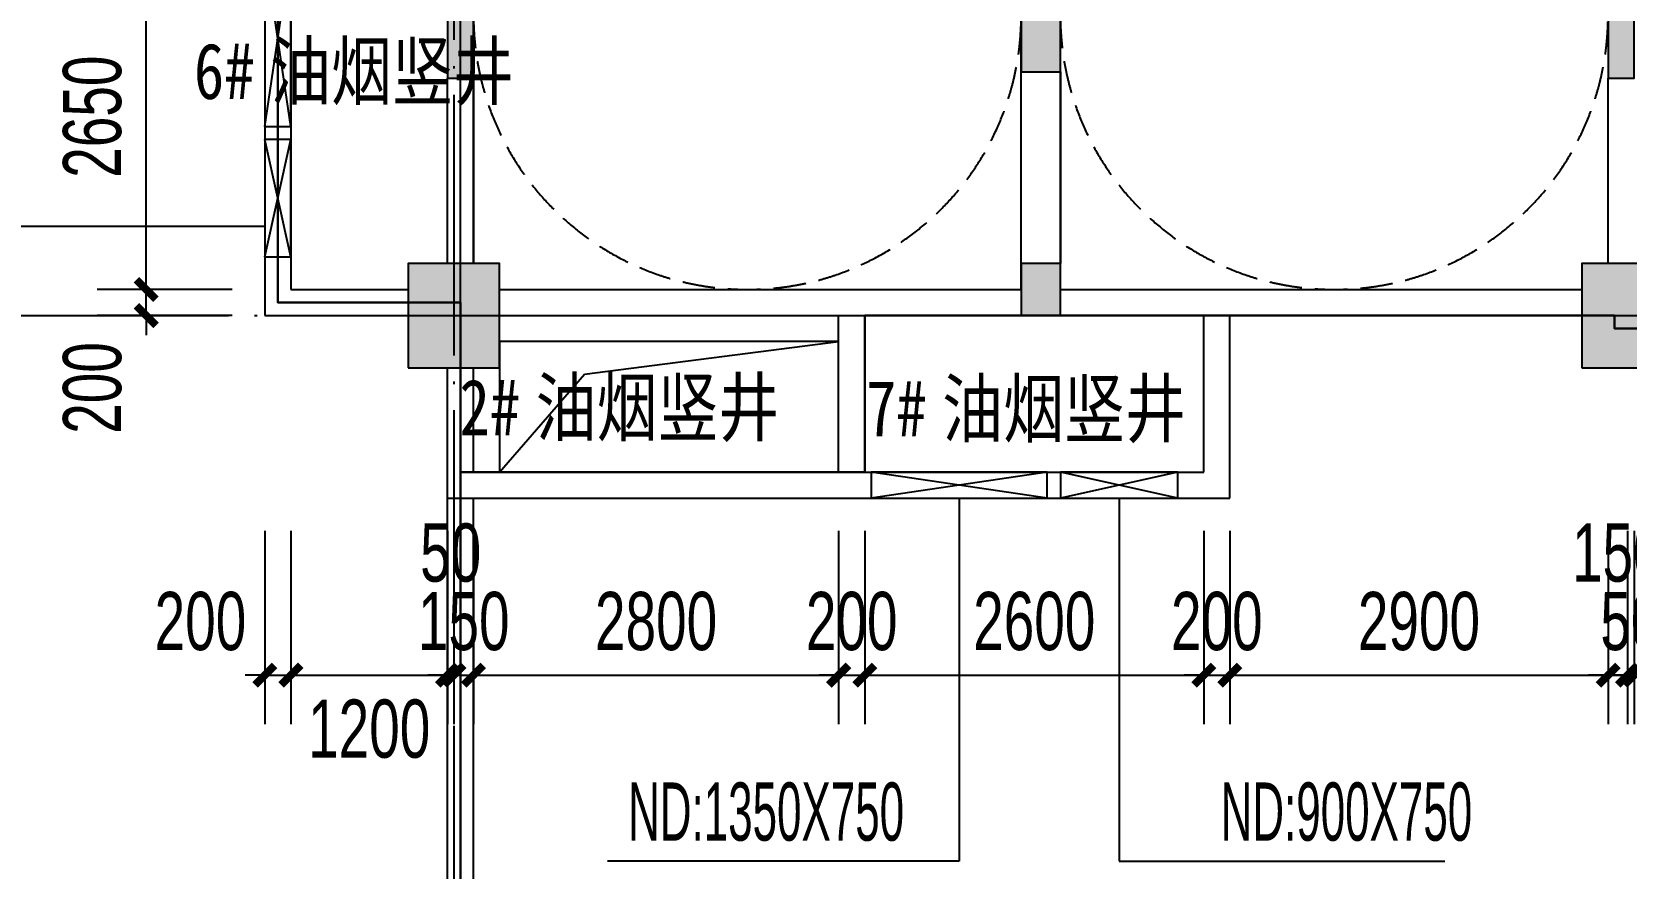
# Model space of a CAD drawing. Extents: x -409435 to 356702, y -107829 to 330904.
# Drawn here: x 20163 to 32389, y 92564 to 98975 of the extents above; entities that cross this region are included whole.
import ezdxf
from ezdxf.xclip import XClip

# ---------------------------------------------------------------- set-up
doc = ezdxf.new("R2010")
doc.units = 0
doc.header["$LTSCALE"] = 1000
doc.header["$MEASUREMENT"] = 0
doc.header["$XCLIPFRAME"] = 0
doc.linetypes.add('104-14# 核心筒$0$DASH', pattern=[0.35, 0.25, -0.1])
doc.linetypes.add('104-14# 核心筒$0$DOTE', pattern=[2.42, 2, -0.2, 0.02, -0.2])
for name, color, linetype in [('01-标注_尺寸', 124, 'Continuous'), ('104-14# 核心筒$0$01-标注_符号', 200, 'Continuous'), ('104-14# 核心筒$0$A-E_电梯', 171, 'Continuous'), ('104-14# 核心筒$0$A_AXIS-轴线', 36, '104-14# 核心筒$0$DOTE'), ('104-14# 核心筒$0$A_STR-砌块墙', 121, 'Continuous'), ('104-14# 核心筒$0$A_STR-砼柱', 51, 'Continuous'), ('PUB_HATCH', 8, 'Continuous'), ('X-104 14#平面$0$02-TEXT_标注', 130, 'Continuous'), ('X-104 14#平面$0$05-填充_天正', 26, 'Continuous'), ('X-104 14#平面$0$A-TECH_暖通', 6, 'Continuous'), ('X-104 14#平面$0$A_STR-砌块墙', 121, 'Continuous'), ('X-104 14#平面$0$DUCT-新风管立管', 3, 'Continuous'), ('X-104 14#平面$0$DUCT-新风管端线', 2, 'Continuous'), ('建-标注-文本', 254, 'Continuous'), ('建-标注-索引', 75, 'Continuous')]:
    doc.layers.add(name, color=color, linetype=linetype)
doc.layers.add('104-14# 核心筒$0$04-不打印_辅助线', color=165, linetype='Continuous', plot=False)
doc.layers.add('X-104 14#平面$0$000套内', color=226, linetype='Continuous', lineweight=30, plot=False)
doc.styles.add('_TCH_DIM', font='ros.shx', dxfattribs={"width": 0.8, "height": 2, "bigfont": 'jd.shx'})
doc.styles.add('_TCH_DIM_T3', font='ros.shx', dxfattribs={"width": 0.705882, "bigfont": 'jd.shx'})
doc.styles.add('X-104 14#平面$0$Standard', font='STXIHEI_0.TTF', dxfattribs={"width": 0.8})
doc.dimstyles.new('_TCH_ARCH&&150', dxfattribs={"dimtxt": 446.25, "dimasz": 150, "dimexe": 375, "dimexo": 450, "dimgap": 189.375, "dimtad": 1, "dimdec": 0, "dimzin": 0, "dimdsep": 46, "dimtxsty": '_TCH_DIM_T3', "dimblk": 'ARCHTICK', "dimcen": 0.09, "dimclrt": 7, "dimazin": 2, "dimtfac": 1, "dimtdec": 0, "dimtix": 1, "dimtmove": 2, "dimatfit": 3, "dimfxl": 0, "dimtolj": 1, "dimtzin": 0, "dimarcsym": 0})

# ---------------------------------------------------------------- blocks, each defined once
blk = doc.blocks.new('_FZH')
blk.add_lwpolyline([(-0.5, -0.5), (0.5, -0.5), (0.5, 0.5), (-0.5, 0.5)], close=True)
at = {"layer": 'PUB_HATCH'}
blk.add_solid([(-0.5, -0.5), (0.5, -0.5), (-0.5, 0.5), (0.5, 0.5)], dxfattribs=at)
blk = doc.blocks.new('104-14# 核心筒')
at = {"layer": '104-14# 核心筒$0$01-标注_符号'}
for points in [[(24575, 103160, 0, 0, 0), (24575, 98050, 0, 0, 0), (26725, 98050, 0, 0, 0), (26725, 101170, 120, 0, 0), (26725, 101620, 0, 0, 0)], [(29075, 103160, 0, 0, 0), (29075, 98050, 0, 0, 0), (31225, 98050, 0, 0, 0), (31225, 101170, 120, 0, 0), (31225, 101620, 0, 0, 0)]]:
    blk.add_lwpolyline(points, format="xyseb", dxfattribs=at)
at = {"layer": '104-14# 核心筒$0$04-不打印_辅助线', "linetype": '104-14# 核心筒$0$DASH'}
for centre in [(25650, 99100), (30150, 99100)]:
    blk.add_arc(centre, 2100, 180, 0, dxfattribs=at)
at = {"layer": '104-14# 核心筒$0$A-E_电梯'}
for p, q in [((23550, 99100), (23550, 97200)), ((27750, 97000), (27750, 99100)), ((28050, 98670), (28050, 97200)), ((32250, 97200), (32250, 98620)), ((23750, 97000), (27750, 97000)), ((28050, 97000), (32050, 97000))]:
    blk.add_line(p, q, dxfattribs=at)
at = {"layer": '104-14# 核心筒$0$A_AXIS-轴线'}
for p, q in [((23400, 139633.6), (23400, 80554.9)), ((-9370.1, 96800), (120259.9, 96800))]:
    blk.add_line(p, q, dxfattribs=at)
at = {"layer": '104-14# 核心筒$0$A_STR-砌块墙'}
for p, q in [((27750, 97200), (27750, 98670)), ((28050, 97200), (28050, 98670)), ((23350, 97200), (23350, 98620)), ((23550, 97200), (23550, 98620)), ((32250, 97950), (32250, 98620)), ((32250, 97200), (32250, 97950)), ((23750, 97000), (27750, 97000)), ((28050, 97000), (32050, 97000)), ((23750, 96800), (27750, 96800)), ((28050, 96800), (32050, 96800))]:
    blk.add_line(p, q, dxfattribs=at)
at = {"layer": '104-14# 核心筒$0$A_STR-砼柱'}
for p, xscale, yscale, zscale in [((23450, 98845), 200, 450, 450), ((27900, 98870), 300, 400, 400), ((32350, 98845), 200, 450, 450), ((23400, 96800), 700, 800, 800), ((27900, 97000), 300, 400, 400), ((32400, 96800), 700, 800, 800)]:
    blk.add_blockref('_FZH', p, dxfattribs=dict(at, xscale=xscale, yscale=yscale, zscale=zscale))
blk = doc.blocks.new('*U422')
blk.add_lwpolyline([(200, 0), (200, 900), (0, 900), (0, 0), (200, 0), (0, 900), (0, 0), (200, 900)])
blk = doc.blocks.new('*U432')
blk.add_lwpolyline([(200, 0), (200, 1350), (0, 1350), (0, 0), (200, 0), (0, 1350), (0, 0), (200, 1350)])
blk = doc.blocks.new('X-104 14#平面$0$sdfjladfiididid')
at = {"layer": 'X-104 14#平面$0$A-TECH_暖通'}
for name, p in [('*U432', (21950, 98250)), ('*U422', (21950, 97250))]:
    blk.add_blockref(name, p, dxfattribs=at)
at = {"layer": 'X-104 14#平面$0$A-TECH_暖通', "rotation": 90}
for name, p in [('*U432', (27950, 95400)), ('*U422', (28950, 95400))]:
    blk.add_blockref(name, p, dxfattribs=at)
blk = doc.blocks.new('X-104 14#平面')
at = {"layer": 'X-104 14#平面$0$000套内'}
for points in [[(23450, 85694.7), (-5822.8, 84416.6), (-2618.1, 99493.5), (5804.2, 97703.3), (8513.6, 110450), (23450, 110450), (23450, 102650), (22050, 102650), (22050, 96900), (23450, 96900)], [(23450, 85694.7), (23450, 95600), (26550, 95600), (26550, 96800), (32300, 96800), (32300, 96700), (41500, 96700), (41500, 105700), (36000, 105700), (36000, 110450), (50400, 110450), (50400, 96800), (59400, 96800), (59400, 85343.1), (40022.3, 84342.9), (40355.1, 86432.8), (23450, 85694.7)]]:
    blk.add_lwpolyline(points, close=True, dxfattribs=at)
at = {"layer": 'X-104 14#平面$0$05-填充_天正'}
blk.add_lwpolyline([(20640.3, 85572), (23450, 85694.7), (23450, 105800), (19757.1, 105800)], dxfattribs=at)
at = {"layer": 'X-104 14#平面$0$A_STR-砌块墙'}
for p, q in [((21950, 99750), (21950, 96800)), ((22150, 99650), (22150, 97000)), ((22150, 97000), (23050, 97000)), ((23050, 97000), (23050, 96800)), ((21950, 96800), (23050, 96800)), ((26350, 95600), (26350, 96800)), ((26350, 96800), (26550, 96800)), ((26550, 95600), (26550, 96800)), ((29150, 95600), (29150, 96800)), ((29150, 96800), (29350, 96800)), ((29350, 95400), (29350, 96800)), ((23350, 95400), (23350, 96400)), ((23350, 96400), (23550, 96400)), ((23550, 95600), (23550, 96400)), ((23550, 95600), (26350, 95600)), ((26550, 95600), (29150, 95600)), ((23350, 95400), (26450, 95400)), ((23350, 86040.6), (23350, 95400)), ((23350, 95400), (23550, 95400)), ((23550, 86049.4), (23550, 95400)), ((26450, 95400), (29350, 95400))]:
    blk.add_line(p, q, dxfattribs=at)
at = {"layer": 'X-104 14#平面$0$DUCT-新风管立管'}
for p, q in [((26350, 96600), (23750, 96600)), ((23750, 96600), (23750, 95600)), ((26350, 95600), (26350, 96600)), ((23750, 95600), (26350, 95600))]:
    blk.add_line(p, q, dxfattribs=at)
at = {"layer": 'X-104 14#平面$0$DUCT-新风管端线'}
for p, q in [((24400, 96350), (26350, 96600)), ((23750, 95600), (24400, 96350))]:
    blk.add_line(p, q, dxfattribs=at)
ref = blk.add_blockref('104-14# 核心筒', (0, 0))
XClip(ref).set_block_clipping_path([(-38664.3623821461, -25500), (139216.5485069363, 330900)])
blk.add_blockref('X-104 14#平面$0$sdfjladfiididid', (0, 0))
at = {"layer": 'X-104 14#平面$0$02-TEXT_标注', "style": 'X-104 14#平面$0$Standard', "width": 0.8}
for s, p in [('油烟竖井', (21990, 98461)), ('6#', (21405.8, 98461)), ('油烟竖井', (24026.2, 95882.8)), ('油烟竖井', (27143.6, 95873.7)), ('2#', (23442.1, 95882.8)), ('7#', (26559.5, 95873.7))]:
    blk.add_text(s, height=428.14, dxfattribs=at).set_placement(p)
blk = doc.blocks.new('sjdfadsfiididdi')
at = {"layer": '建-标注-索引'}
for p, q in [((20892, 97483), (17046, 97483)), ((21950, 97483), (20892, 97483)), ((27275, 95400), (27275, 92616)), ((28500, 95400), (28500, 92616)), ((27275, 92616), (24577, 92616)), ((28500, 92616), (30999, 92616))]:
    blk.add_line(p, q, dxfattribs=at)
at = {"layer": '建-标注-文本', "style": '_TCH_DIM', "width": 0.564706}
for s, height, p in [('ND:1350X750', 446.25, (24735, 92774)), ('ND:900X750', 446.2, (29279, 92774))]:
    blk.add_text(s, height=height, dxfattribs=at).set_placement(p)
blk = doc.blocks.new('_ArchTick')
at = {"color": 0, "linetype": 'ByBlock', "const_width": 0.4}
blk.add_lwpolyline([(-0.5, -0.5), (0.5, 0.5)], dxfattribs=at)
blk = doc.blocks.new('*D1290')
at = {"layer": '01-标注_尺寸', "color": 0, "lineweight": -2, "transparency": 16777216}
for p, q in [((32450, 95150), (32450, 93668)), ((33500, 95150), (33500, 93668)), ((32450, 94043), (33500, 94043))]:
    blk.add_line(p, q, dxfattribs=at)
at = {"layer": 'Defpoints', "color": 0, "transparency": 16777216}
for p in [(32450, 95600), (33500, 95600), (33500, 94043)]:
    blk.add_point(p, dxfattribs=at)
at = {"layer": '01-标注_尺寸', "color": 0, "lineweight": -2, "transparency": 16777216, "xscale": 150, "yscale": 150, "zscale": 150, "rotation": 180}
blk.add_blockref('_ArchTick', (32450, 94043), dxfattribs=at)
at = {"layer": '01-标注_尺寸', "color": 0, "lineweight": -2, "transparency": 16777216, "xscale": 150, "yscale": 150, "zscale": 150}
blk.add_blockref('_ArchTick', (33500, 94043), dxfattribs=at)
at = {"layer": '01-标注_尺寸', "color": 7, "transparency": 16777216, "insert": (32975, 94980), "char_height": 446.2, "attachment_point": 5, "style": '_TCH_DIM_T3'}
blk.add_mtext('\\A1;1050', dxfattribs=at)
blk = doc.blocks.new('*D1291')
at = {"layer": '01-标注_尺寸', "color": 0, "lineweight": -2, "transparency": 16777216}
for p, q in [((32400, 95150), (32400, 93668)), ((32450, 95150), (32450, 93668)), ((32400, 94043), (32250, 94043)), ((32400, 94043), (32450, 94043)), ((32450, 94043), (32600, 94043))]:
    blk.add_line(p, q, dxfattribs=at)
at = {"layer": 'Defpoints', "color": 0, "transparency": 16777216}
for p in [(32400, 95600), (32450, 95600), (32450, 94043)]:
    blk.add_point(p, dxfattribs=at)
at = {"layer": '01-标注_尺寸', "color": 0, "lineweight": -2, "transparency": 16777216, "xscale": 150, "yscale": 150, "zscale": 150}
blk.add_blockref('_ArchTick', (32400, 94043), dxfattribs=at)
at = {"layer": '01-标注_尺寸', "color": 0, "lineweight": -2, "transparency": 16777216, "xscale": 150, "yscale": 150, "zscale": 150, "rotation": 180}
blk.add_blockref('_ArchTick', (32450, 94043), dxfattribs=at)
at = {"layer": '01-标注_尺寸', "color": 7, "transparency": 16777216, "insert": (32425, 94455), "char_height": 446.2, "attachment_point": 5, "style": '_TCH_DIM_T3'}
blk.add_mtext('\\A1;50', dxfattribs=at)
blk = doc.blocks.new('*D1292')
at = {"layer": '01-标注_尺寸', "color": 0, "lineweight": -2, "transparency": 16777216}
for p, q in [((32250, 95150), (32250, 93668)), ((32400, 95150), (32400, 93668)), ((32250, 94043), (32100, 94043)), ((32250, 94043), (32400, 94043)), ((32400, 94043), (32550, 94043))]:
    blk.add_line(p, q, dxfattribs=at)
at = {"layer": 'Defpoints', "color": 0, "transparency": 16777216}
for p in [(32250, 95600), (32400, 95600), (32400, 94043)]:
    blk.add_point(p, dxfattribs=at)
at = {"layer": '01-标注_尺寸', "color": 0, "lineweight": -2, "transparency": 16777216, "xscale": 150, "yscale": 150, "zscale": 150}
blk.add_blockref('_ArchTick', (32250, 94043), dxfattribs=at)
at = {"layer": '01-标注_尺寸', "color": 0, "lineweight": -2, "transparency": 16777216, "xscale": 150, "yscale": 150, "zscale": 150, "rotation": 180}
blk.add_blockref('_ArchTick', (32400, 94043), dxfattribs=at)
at = {"layer": '01-标注_尺寸', "color": 7, "transparency": 16777216, "insert": (32325, 94980), "char_height": 446.2, "attachment_point": 5, "style": '_TCH_DIM_T3'}
blk.add_mtext('\\A1;150', dxfattribs=at)
blk = doc.blocks.new('*D1293')
at = {"layer": '01-标注_尺寸', "color": 0, "lineweight": -2, "transparency": 16777216}
for p, q in [((29350, 95150), (29350, 93668)), ((32250, 95150), (32250, 93668)), ((29350, 94043), (32250, 94043))]:
    blk.add_line(p, q, dxfattribs=at)
at = {"layer": 'Defpoints', "color": 0, "transparency": 16777216}
for p in [(29350, 95600), (32250, 95600), (32250, 94043)]:
    blk.add_point(p, dxfattribs=at)
at = {"layer": '01-标注_尺寸', "color": 0, "lineweight": -2, "transparency": 16777216, "xscale": 150, "yscale": 150, "zscale": 150, "rotation": 180}
blk.add_blockref('_ArchTick', (29350, 94043), dxfattribs=at)
at = {"layer": '01-标注_尺寸', "color": 0, "lineweight": -2, "transparency": 16777216, "xscale": 150, "yscale": 150, "zscale": 150}
blk.add_blockref('_ArchTick', (32250, 94043), dxfattribs=at)
at = {"layer": '01-标注_尺寸', "color": 7, "transparency": 16777216, "insert": (30800, 94455), "char_height": 446.2, "attachment_point": 5, "style": '_TCH_DIM_T3'}
blk.add_mtext('\\A1;2900', dxfattribs=at)
blk = doc.blocks.new('*D1294')
at = {"layer": '01-标注_尺寸', "color": 0, "lineweight": -2, "transparency": 16777216}
for p, q in [((29150, 95150), (29150, 93668)), ((29350, 95150), (29350, 93668)), ((29150, 94043), (29000, 94043)), ((29150, 94043), (29350, 94043)), ((29350, 94043), (29500, 94043))]:
    blk.add_line(p, q, dxfattribs=at)
at = {"layer": 'Defpoints', "color": 0, "transparency": 16777216}
for p in [(29150, 95600), (29350, 95600), (29350, 94043)]:
    blk.add_point(p, dxfattribs=at)
at = {"layer": '01-标注_尺寸', "color": 0, "lineweight": -2, "transparency": 16777216, "xscale": 150, "yscale": 150, "zscale": 150}
blk.add_blockref('_ArchTick', (29150, 94043), dxfattribs=at)
at = {"layer": '01-标注_尺寸', "color": 0, "lineweight": -2, "transparency": 16777216, "xscale": 150, "yscale": 150, "zscale": 150, "rotation": 180}
blk.add_blockref('_ArchTick', (29350, 94043), dxfattribs=at)
at = {"layer": '01-标注_尺寸', "color": 7, "transparency": 16777216, "insert": (29250, 94455), "char_height": 446.2, "attachment_point": 5, "style": '_TCH_DIM_T3'}
blk.add_mtext('\\A1;200', dxfattribs=at)
blk = doc.blocks.new('*D1295')
at = {"layer": '01-标注_尺寸', "color": 0, "lineweight": -2, "transparency": 16777216}
for p, q in [((26550, 95150), (26550, 93668)), ((29150, 95150), (29150, 93668)), ((26550, 94043), (29150, 94043))]:
    blk.add_line(p, q, dxfattribs=at)
at = {"layer": 'Defpoints', "color": 0, "transparency": 16777216}
for p in [(26550, 95600), (29150, 95600), (29150, 94043)]:
    blk.add_point(p, dxfattribs=at)
at = {"layer": '01-标注_尺寸', "color": 0, "lineweight": -2, "transparency": 16777216, "xscale": 150, "yscale": 150, "zscale": 150, "rotation": 180}
blk.add_blockref('_ArchTick', (26550, 94043), dxfattribs=at)
at = {"layer": '01-标注_尺寸', "color": 0, "lineweight": -2, "transparency": 16777216, "xscale": 150, "yscale": 150, "zscale": 150}
blk.add_blockref('_ArchTick', (29150, 94043), dxfattribs=at)
at = {"layer": '01-标注_尺寸', "color": 7, "transparency": 16777216, "insert": (27850, 94455), "char_height": 446.2, "attachment_point": 5, "style": '_TCH_DIM_T3'}
blk.add_mtext('\\A1;2600', dxfattribs=at)
blk = doc.blocks.new('*D1296')
at = {"layer": '01-标注_尺寸', "color": 0, "lineweight": -2, "transparency": 16777216}
for p, q in [((26350, 95150), (26350, 93668)), ((26550, 95150), (26550, 93668)), ((26350, 94043), (26200, 94043)), ((26350, 94043), (26550, 94043)), ((26550, 94043), (26700, 94043))]:
    blk.add_line(p, q, dxfattribs=at)
at = {"layer": 'Defpoints', "color": 0, "transparency": 16777216}
for p in [(26350, 95600), (26550, 95600), (26550, 94043)]:
    blk.add_point(p, dxfattribs=at)
at = {"layer": '01-标注_尺寸', "color": 0, "lineweight": -2, "transparency": 16777216, "xscale": 150, "yscale": 150, "zscale": 150}
blk.add_blockref('_ArchTick', (26350, 94043), dxfattribs=at)
at = {"layer": '01-标注_尺寸', "color": 0, "lineweight": -2, "transparency": 16777216, "xscale": 150, "yscale": 150, "zscale": 150, "rotation": 180}
blk.add_blockref('_ArchTick', (26550, 94043), dxfattribs=at)
at = {"layer": '01-标注_尺寸', "color": 7, "transparency": 16777216, "insert": (26450, 94455), "char_height": 446.2, "attachment_point": 5, "style": '_TCH_DIM_T3'}
blk.add_mtext('\\A1;200', dxfattribs=at)
blk = doc.blocks.new('*D1297')
at = {"layer": '01-标注_尺寸', "color": 0, "lineweight": -2, "transparency": 16777216}
for p, q in [((23550, 95150), (23550, 93668)), ((26350, 95150), (26350, 93668)), ((23550, 94043), (26350, 94043))]:
    blk.add_line(p, q, dxfattribs=at)
at = {"layer": 'Defpoints', "color": 0, "transparency": 16777216}
for p in [(23550, 95600), (26350, 95600), (26350, 94043)]:
    blk.add_point(p, dxfattribs=at)
at = {"layer": '01-标注_尺寸', "color": 0, "lineweight": -2, "transparency": 16777216, "xscale": 150, "yscale": 150, "zscale": 150, "rotation": 180}
blk.add_blockref('_ArchTick', (23550, 94043), dxfattribs=at)
at = {"layer": '01-标注_尺寸', "color": 0, "lineweight": -2, "transparency": 16777216, "xscale": 150, "yscale": 150, "zscale": 150}
blk.add_blockref('_ArchTick', (26350, 94043), dxfattribs=at)
at = {"layer": '01-标注_尺寸', "color": 7, "transparency": 16777216, "insert": (24950, 94455), "char_height": 446.2, "attachment_point": 5, "style": '_TCH_DIM_T3'}
blk.add_mtext('\\A1;2800', dxfattribs=at)
blk = doc.blocks.new('*D1298')
at = {"layer": '01-标注_尺寸', "color": 0, "lineweight": -2, "transparency": 16777216}
for p, q in [((23400, 95150), (23400, 93668)), ((23550, 95150), (23550, 93668)), ((23400, 94043), (23250, 94043)), ((23400, 94043), (23550, 94043)), ((23550, 94043), (23700, 94043))]:
    blk.add_line(p, q, dxfattribs=at)
at = {"layer": 'Defpoints', "color": 0, "transparency": 16777216}
for p in [(23400, 95600), (23550, 95600), (23550, 94043)]:
    blk.add_point(p, dxfattribs=at)
at = {"layer": '01-标注_尺寸', "color": 0, "lineweight": -2, "transparency": 16777216, "xscale": 150, "yscale": 150, "zscale": 150}
blk.add_blockref('_ArchTick', (23400, 94043), dxfattribs=at)
at = {"layer": '01-标注_尺寸', "color": 0, "lineweight": -2, "transparency": 16777216, "xscale": 150, "yscale": 150, "zscale": 150, "rotation": 180}
blk.add_blockref('_ArchTick', (23550, 94043), dxfattribs=at)
at = {"layer": '01-标注_尺寸', "color": 7, "transparency": 16777216, "insert": (23475, 94455), "char_height": 446.2, "attachment_point": 5, "style": '_TCH_DIM_T3'}
blk.add_mtext('\\A1;150', dxfattribs=at)
blk = doc.blocks.new('*D1299')
at = {"layer": '01-标注_尺寸', "color": 0, "lineweight": -2, "transparency": 16777216}
for p, q in [((23350, 95150), (23350, 93668)), ((23400, 95150), (23400, 93668)), ((23350, 94043), (23200, 94043)), ((23350, 94043), (23400, 94043)), ((23400, 94043), (23550, 94043))]:
    blk.add_line(p, q, dxfattribs=at)
at = {"layer": 'Defpoints', "color": 0, "transparency": 16777216}
for p in [(23350, 95600), (23400, 95600), (23400, 94043)]:
    blk.add_point(p, dxfattribs=at)
at = {"layer": '01-标注_尺寸', "color": 0, "lineweight": -2, "transparency": 16777216, "xscale": 150, "yscale": 150, "zscale": 150}
blk.add_blockref('_ArchTick', (23350, 94043), dxfattribs=at)
at = {"layer": '01-标注_尺寸', "color": 0, "lineweight": -2, "transparency": 16777216, "xscale": 150, "yscale": 150, "zscale": 150, "rotation": 180}
blk.add_blockref('_ArchTick', (23400, 94043), dxfattribs=at)
at = {"layer": '01-标注_尺寸', "color": 7, "transparency": 16777216, "insert": (23375, 94980), "char_height": 446.2, "attachment_point": 5, "style": '_TCH_DIM_T3'}
blk.add_mtext('\\A1;50', dxfattribs=at)
blk = doc.blocks.new('*D1300')
at = {"layer": '01-标注_尺寸', "color": 0, "lineweight": -2, "transparency": 16777216}
for p, q in [((22150, 95150), (22150, 93668)), ((23350, 95150), (23350, 93668)), ((22150, 94043), (23350, 94043))]:
    blk.add_line(p, q, dxfattribs=at)
at = {"layer": 'Defpoints', "color": 0, "transparency": 16777216}
for p in [(22150, 95600), (23350, 95600), (23350, 94043)]:
    blk.add_point(p, dxfattribs=at)
at = {"layer": '01-标注_尺寸', "color": 0, "lineweight": -2, "transparency": 16777216, "xscale": 150, "yscale": 150, "zscale": 150, "rotation": 180}
blk.add_blockref('_ArchTick', (22150, 94043), dxfattribs=at)
at = {"layer": '01-标注_尺寸', "color": 0, "lineweight": -2, "transparency": 16777216, "xscale": 150, "yscale": 150, "zscale": 150}
blk.add_blockref('_ArchTick', (23350, 94043), dxfattribs=at)
at = {"layer": '01-标注_尺寸', "color": 7, "transparency": 16777216, "insert": (22750, 93630), "char_height": 446.2, "attachment_point": 5, "style": '_TCH_DIM_T3'}
blk.add_mtext('\\A1;1200', dxfattribs=at)
blk = doc.blocks.new('*D1301')
at = {"layer": '01-标注_尺寸', "color": 0, "lineweight": -2, "transparency": 16777216}
for p, q in [((21950, 95150), (21950, 93668)), ((22150, 95150), (22150, 93668)), ((21950, 94043), (21800, 94043)), ((21950, 94043), (22150, 94043)), ((22150, 94043), (22300, 94043))]:
    blk.add_line(p, q, dxfattribs=at)
at = {"layer": 'Defpoints', "color": 0, "transparency": 16777216}
for p in [(21950, 95600), (22150, 95600), (22150, 94043)]:
    blk.add_point(p, dxfattribs=at)
at = {"layer": '01-标注_尺寸', "color": 0, "lineweight": -2, "transparency": 16777216, "xscale": 150, "yscale": 150, "zscale": 150}
blk.add_blockref('_ArchTick', (21950, 94043), dxfattribs=at)
at = {"layer": '01-标注_尺寸', "color": 0, "lineweight": -2, "transparency": 16777216, "xscale": 150, "yscale": 150, "zscale": 150, "rotation": 180}
blk.add_blockref('_ArchTick', (22150, 94043), dxfattribs=at)
at = {"layer": '01-标注_尺寸', "color": 7, "transparency": 16777216, "insert": (21456, 94455), "char_height": 446.2, "attachment_point": 5, "style": '_TCH_DIM_T3'}
blk.add_mtext('\\A1;200', dxfattribs=at)
blk = doc.blocks.new('*D1314')
at = {"layer": '01-标注_尺寸', "color": 0, "lineweight": -2, "transparency": 16777216}
for p, q in [((21700, 99650), (20665, 99650)), ((21040, 97000), (21040, 99650)), ((21700, 97000), (20665, 97000))]:
    blk.add_line(p, q, dxfattribs=at)
at = {"layer": 'Defpoints', "color": 0, "transparency": 16777216}
for p in [(21040, 99650), (22150, 99650), (22150, 97000)]:
    blk.add_point(p, dxfattribs=at)
at = {"layer": '01-标注_尺寸', "color": 0, "lineweight": -2, "transparency": 16777216, "xscale": 150, "yscale": 150, "zscale": 150}
for p, rotation in [((21040, 99650), 90), ((21040, 97000), 270)]:
    blk.add_blockref('_ArchTick', p, dxfattribs=dict(at, rotation=rotation))
at = {"layer": '01-标注_尺寸', "color": 7, "transparency": 16777216, "insert": (20628, 98325), "char_height": 446.2, "attachment_point": 5, "rotation": 90, "style": '_TCH_DIM_T3'}
blk.add_mtext('\\A1;2650', dxfattribs=at)
blk = doc.blocks.new('*D1315')
at = {"layer": '01-标注_尺寸', "color": 0, "lineweight": -2, "transparency": 16777216}
for p, q in [((21040, 97000), (21040, 97150)), ((21700, 97000), (20665, 97000)), ((21040, 96800), (21040, 97000)), ((21700, 96800), (20665, 96800)), ((21040, 96800), (21040, 96650))]:
    blk.add_line(p, q, dxfattribs=at)
at = {"layer": 'Defpoints', "color": 0, "transparency": 16777216}
for p in [(21040, 97000), (22150, 97000), (22150, 96800)]:
    blk.add_point(p, dxfattribs=at)
at = {"layer": '01-标注_尺寸', "color": 0, "lineweight": -2, "transparency": 16777216, "xscale": 150, "yscale": 150, "zscale": 150}
for p, rotation in [((21040, 97000), 270), ((21040, 96800), 90)]:
    blk.add_blockref('_ArchTick', p, dxfattribs=dict(at, rotation=rotation))
at = {"layer": '01-标注_尺寸', "color": 7, "transparency": 16777216, "insert": (20628, 96245), "char_height": 446.2, "attachment_point": 5, "rotation": 90, "style": '_TCH_DIM_T3'}
blk.add_mtext('\\A1;200', dxfattribs=at)

msp = doc.modelspace()

# ---------------------------------------------------------------- block references
for name in ['X-104 14#平面', 'sjdfadsfiididdi']:
    msp.add_blockref(name, (0, 0))

# ---------------------------------------------------------------- dimensions: what is measured, and where the dimension line sits
at = {"layer": '01-标注_尺寸'}
for p1, p2, distance, picture, middle in [((22150, 97000), (22150, 99650), 1109.7, '*D1314', (20627.8, 98325)), ((23400, 95600), (23550, 95600), -1557.3, '*D1298', (23475, 94455.2)), ((23550, 95600), (26350, 95600), -1557.3, '*D1297', (24950, 94455.2)), ((26350, 95600), (26550, 95600), -1557.3, '*D1296', (26450, 94455.2)), ((26550, 95600), (29150, 95600), -1557.3, '*D1295', (27850, 94455.2)), ((29150, 95600), (29350, 95600), -1557.3, '*D1294', (29250, 94455.2)), ((29350, 95600), (32250, 95600), -1557.3, '*D1293', (30800, 94455.2)), ((32400, 95600), (32450, 95600), -1557.3, '*D1291', (32425, 94455.2))]:
    dim = msp.add_aligned_dim(p1=p1, p2=p2, distance=distance, dimstyle='_TCH_ARCH&&150', dxfattribs=at)
    dim.commit()
    dim.dimension.update_dxf_attribs({"geometry": picture, "text_midpoint": middle})
for base, p1, p2, angle, picture, middle in [((21040.3, 97000), (22150, 96800), (22150, 97000), 90, '*D1315', (20627.8, 96245)), ((22150, 94042.7), (21950, 95600), (22150, 95600), 0, '*D1301', (21456.1, 94455.2)), ((23350, 94042.7), (22150, 95600), (23350, 95600), 0, '*D1300', (22750, 93630.2)), ((23400, 94042.7), (23350, 95600), (23400, 95600), 0, '*D1299', (23375, 94980.2)), ((32400, 94042.7), (32250, 95600), (32400, 95600), 0, '*D1292', (32325, 94980.2)), ((33500, 94042.7), (32450, 95600), (33500, 95600), 0, '*D1290', (32975, 94980.2))]:
    dim = msp.add_linear_dim(base=base, p1=p1, p2=p2, angle=angle, dimstyle='_TCH_ARCH&&150', dxfattribs=at)
    dim.commit()
    dim.dimension.update_dxf_attribs({"geometry": picture, "text_midpoint": middle, "dimtype": 161})

doc.saveas('drawing.dxf')
